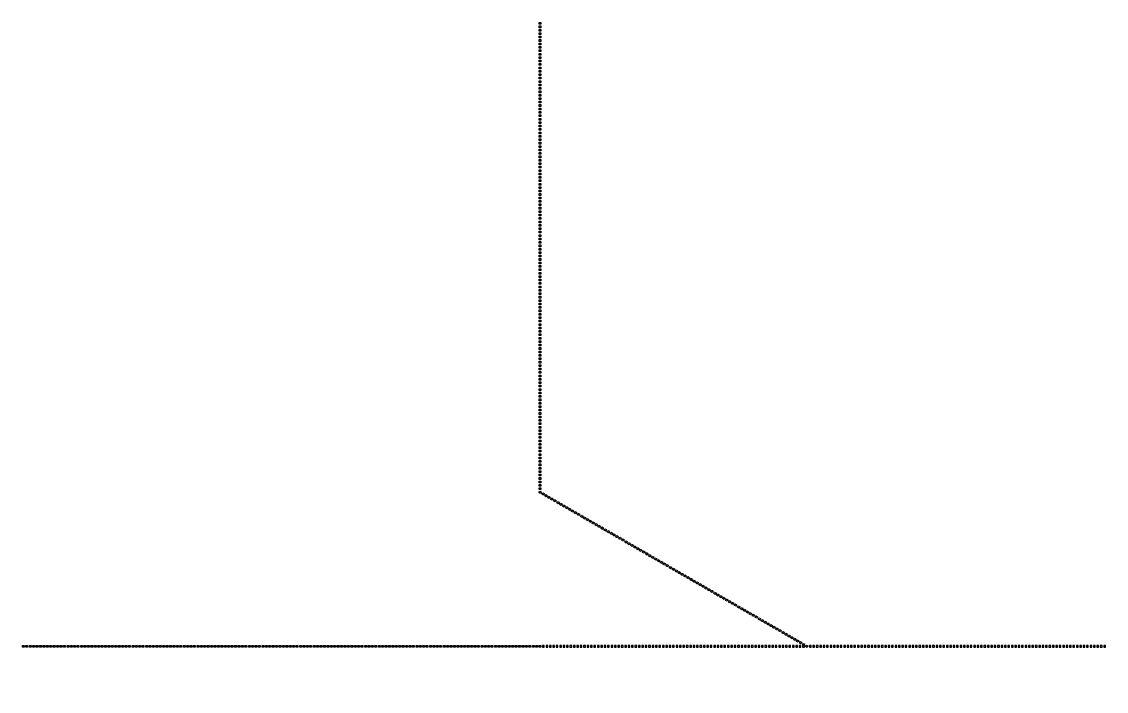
# Model space of a CAD drawing. Header units: inches. Extents: x 0 to 114300, y 0 to 114300.
# Drawn here: x 31681 to 33583, y 57452 to 58626 of the extents above; entities that cross this region are included whole.
import ezdxf

# ---------------------------------------------------------------- set-up
doc = ezdxf.new("R2010")
doc.units = ezdxf.units.IN
doc.header["$MEASUREMENT"] = 0

msp = doc.modelspace()

# ---------------------------------------------------------------- hatches: boundary and pattern name
h = msp.add_hatch()
h.set_pattern_fill('ANSI31', color=256, scale=100)
h.set_pattern_definition([(45, (-3636.992, -6350), (-8.8388348, 8.8388348), [])])
h.paths.add_polyline_path([(114300, 0), (0, 0), (0, 114300), (114300, 114300)])
edge = h.paths.add_edge_path(flags=16)
edge.add_arc((57150, 57150), 50800, 288.35844, 529.79531, ccw=False)
edge.add_line((73150, 8935.5), (41150, 8935.5))
edge.add_arc((57150, 57150), 50800, 190.20469, 251.64156, ccw=False)
edge.add_arc((57150, 57150), 50800, 169.79531, 190.20469, ccw=False)

# ---------------------------------------------------------------- linework, layer by layer
for p, q in [((33050.8, 57533.8), (33052.3, 57536.4)), ((33052.3, 57536.4), (33054.9, 57534.9)), ((33050.8, 57533.8), (33054.9, 57534.9))]:
    msp.add_line(p, q)
for points in [[(32591.9, 58621.9), (32588.9, 58621.9), (32588.9, 58624.9), (32591.9, 58624.9)], [(32591.9, 58615.9), (32588.9, 58615.9), (32588.9, 58618.9), (32591.9, 58618.9)], [(32591.9, 58609.9), (32588.9, 58609.9), (32588.9, 58612.9), (32591.9, 58612.9)], [(32591.9, 58603.9), (32588.9, 58603.9), (32588.9, 58606.9), (32591.9, 58606.9)], [(32591.9, 58597.9), (32588.9, 58597.9), (32588.9, 58600.9), (32591.9, 58600.9)], [(32591.9, 58591.9), (32588.9, 58591.9), (32588.9, 58594.9), (32591.9, 58594.9)], [(32591.9, 58585.9), (32588.9, 58585.9), (32588.9, 58588.9), (32591.9, 58588.9)], [(32591.9, 58579.9), (32588.9, 58579.9), (32588.9, 58582.9), (32591.9, 58582.9)], [(32591.9, 58573.9), (32588.9, 58573.9), (32588.9, 58576.9), (32591.9, 58576.9)], [(32591.9, 58567.9), (32588.9, 58567.9), (32588.9, 58570.9), (32591.9, 58570.9)], [(32591.9, 58561.9), (32588.9, 58561.9), (32588.9, 58564.9), (32591.9, 58564.9)], [(32591.9, 58555.9), (32588.9, 58555.9), (32588.9, 58558.9), (32591.9, 58558.9)], [(32591.9, 58549.9), (32588.9, 58549.9), (32588.9, 58552.9), (32591.9, 58552.9)], [(32591.9, 58543.9), (32588.9, 58543.9), (32588.9, 58546.9), (32591.9, 58546.9)], [(32591.9, 58537.9), (32588.9, 58537.9), (32588.9, 58540.9), (32591.9, 58540.9)], [(32591.9, 58531.9), (32588.9, 58531.9), (32588.9, 58534.9), (32591.9, 58534.9)], [(32591.9, 58525.9), (32588.9, 58525.9), (32588.9, 58528.9), (32591.9, 58528.9)], [(32591.9, 58519.9), (32588.9, 58519.9), (32588.9, 58522.9), (32591.9, 58522.9)], [(32591.9, 58513.9), (32588.9, 58513.9), (32588.9, 58516.9), (32591.9, 58516.9)], [(32591.9, 58507.9), (32588.9, 58507.9), (32588.9, 58510.9), (32591.9, 58510.9)], [(32591.9, 58501.9), (32588.9, 58501.9), (32588.9, 58504.9), (32591.9, 58504.9)], [(32591.9, 58495.9), (32588.9, 58495.9), (32588.9, 58498.9), (32591.9, 58498.9)], [(32591.9, 58489.9), (32588.9, 58489.9), (32588.9, 58492.9), (32591.9, 58492.9)], [(32591.9, 58483.9), (32588.9, 58483.9), (32588.9, 58486.9), (32591.9, 58486.9)], [(32591.9, 58477.9), (32588.9, 58477.9), (32588.9, 58480.9), (32591.9, 58480.9)], [(32591.9, 58471.9), (32588.9, 58471.9), (32588.9, 58474.9), (32591.9, 58474.9)], [(32591.9, 58465.9), (32588.9, 58465.9), (32588.9, 58468.9), (32591.9, 58468.9)], [(32591.9, 58459.9), (32588.9, 58459.9), (32588.9, 58462.9), (32591.9, 58462.9)], [(32591.9, 58453.9), (32588.9, 58453.9), (32588.9, 58456.9), (32591.9, 58456.9)], [(32591.9, 58447.9), (32588.9, 58447.9), (32588.9, 58450.9), (32591.9, 58450.9)], [(32591.9, 58441.9), (32588.9, 58441.9), (32588.9, 58444.9), (32591.9, 58444.9)], [(32591.9, 58435.9), (32588.9, 58435.9), (32588.9, 58438.9), (32591.9, 58438.9)], [(32591.9, 58429.9), (32588.9, 58429.9), (32588.9, 58432.9), (32591.9, 58432.9)], [(32591.9, 58423.9), (32588.9, 58423.9), (32588.9, 58426.9), (32591.9, 58426.9)], [(32591.9, 58417.9), (32588.9, 58417.9), (32588.9, 58420.9), (32591.9, 58420.9)], [(32591.9, 58411.9), (32588.9, 58411.9), (32588.9, 58414.9), (32591.9, 58414.9)], [(32591.9, 58405.9), (32588.9, 58405.9), (32588.9, 58408.9), (32591.9, 58408.9)], [(32591.9, 58399.9), (32588.9, 58399.9), (32588.9, 58402.9), (32591.9, 58402.9)], [(32591.9, 58393.9), (32588.9, 58393.9), (32588.9, 58396.9), (32591.9, 58396.9)], [(32591.9, 58387.9), (32588.9, 58387.9), (32588.9, 58390.9), (32591.9, 58390.9)], [(32591.9, 58381.9), (32588.9, 58381.9), (32588.9, 58384.9), (32591.9, 58384.9)], [(32591.9, 58375.9), (32588.9, 58375.9), (32588.9, 58378.9), (32591.9, 58378.9)], [(32591.9, 58369.9), (32588.9, 58369.9), (32588.9, 58372.9), (32591.9, 58372.9)], [(32591.9, 58363.9), (32588.9, 58363.9), (32588.9, 58366.9), (32591.9, 58366.9)], [(32591.9, 58357.9), (32588.9, 58357.9), (32588.9, 58360.9), (32591.9, 58360.9)], [(32591.9, 58351.9), (32588.9, 58351.9), (32588.9, 58354.9), (32591.9, 58354.9)], [(32591.9, 58345.9), (32588.9, 58345.9), (32588.9, 58348.9), (32591.9, 58348.9)], [(32591.9, 58339.9), (32588.9, 58339.9), (32588.9, 58342.9), (32591.9, 58342.9)], [(32591.9, 58333.9), (32588.9, 58333.9), (32588.9, 58336.9), (32591.9, 58336.9)], [(32591.9, 58327.9), (32588.9, 58327.9), (32588.9, 58330.9), (32591.9, 58330.9)], [(32591.9, 58321.9), (32588.9, 58321.9), (32588.9, 58324.9), (32591.9, 58324.9)], [(32591.9, 58315.9), (32588.9, 58315.9), (32588.9, 58318.9), (32591.9, 58318.9)], [(32591.9, 58309.9), (32588.9, 58309.9), (32588.9, 58312.9), (32591.9, 58312.9)], [(32591.9, 58303.9), (32588.9, 58303.9), (32588.9, 58306.9), (32591.9, 58306.9)], [(32591.9, 58297.9), (32588.9, 58297.9), (32588.9, 58300.9), (32591.9, 58300.9)], [(32591.9, 58291.9), (32588.9, 58291.9), (32588.9, 58294.9), (32591.9, 58294.9)], [(32591.9, 58285.9), (32588.9, 58285.9), (32588.9, 58288.9), (32591.9, 58288.9)], [(32591.9, 58279.9), (32588.9, 58279.9), (32588.9, 58282.9), (32591.9, 58282.9)], [(32591.9, 58273.9), (32588.9, 58273.9), (32588.9, 58276.9), (32591.9, 58276.9)], [(32591.9, 58267.9), (32588.9, 58267.9), (32588.9, 58270.9), (32591.9, 58270.9)], [(32591.9, 58261.9), (32588.9, 58261.9), (32588.9, 58264.9), (32591.9, 58264.9)], [(32591.9, 58255.9), (32588.9, 58255.9), (32588.9, 58258.9), (32591.9, 58258.9)], [(32591.9, 58249.9), (32588.9, 58249.9), (32588.9, 58252.9), (32591.9, 58252.9)], [(32591.9, 58243.9), (32588.9, 58243.9), (32588.9, 58246.9), (32591.9, 58246.9)], [(32591.9, 58237.9), (32588.9, 58237.9), (32588.9, 58240.9), (32591.9, 58240.9)], [(32591.9, 58231.9), (32588.9, 58231.9), (32588.9, 58234.9), (32591.9, 58234.9)], [(32591.9, 58225.9), (32588.9, 58225.9), (32588.9, 58228.9), (32591.9, 58228.9)], [(32591.9, 58219.9), (32588.9, 58219.9), (32588.9, 58222.9), (32591.9, 58222.9)], [(32591.9, 58213.9), (32588.9, 58213.9), (32588.9, 58216.9), (32591.9, 58216.9)], [(32591.9, 58207.9), (32588.9, 58207.9), (32588.9, 58210.9), (32591.9, 58210.9)], [(32591.9, 58201.9), (32588.9, 58201.9), (32588.9, 58204.9), (32591.9, 58204.9)], [(32591.9, 58195.9), (32588.9, 58195.9), (32588.9, 58198.9), (32591.9, 58198.9)], [(32591.9, 58189.9), (32588.9, 58189.9), (32588.9, 58192.9), (32591.9, 58192.9)], [(32591.9, 58183.9), (32588.9, 58183.9), (32588.9, 58186.9), (32591.9, 58186.9)], [(32591.9, 58177.9), (32588.9, 58177.9), (32588.9, 58180.9), (32591.9, 58180.9)], [(32591.9, 58171.9), (32588.9, 58171.9), (32588.9, 58174.9), (32591.9, 58174.9)], [(32591.9, 58165.9), (32588.9, 58165.9), (32588.9, 58168.9), (32591.9, 58168.9)], [(32591.9, 58159.9), (32588.9, 58159.9), (32588.9, 58162.9), (32591.9, 58162.9)], [(32591.9, 58153.9), (32588.9, 58153.9), (32588.9, 58156.9), (32591.9, 58156.9)], [(32591.9, 58147.9), (32588.9, 58147.9), (32588.9, 58150.9), (32591.9, 58150.9)], [(32591.9, 58141.9), (32588.9, 58141.9), (32588.9, 58144.9), (32591.9, 58144.9)], [(32591.9, 58135.9), (32588.9, 58135.9), (32588.9, 58138.9), (32591.9, 58138.9)], [(32591.9, 58129.9), (32588.9, 58129.9), (32588.9, 58132.9), (32591.9, 58132.9)], [(32591.9, 58123.9), (32588.9, 58123.9), (32588.9, 58126.9), (32591.9, 58126.9)], [(32591.9, 58117.9), (32588.9, 58117.9), (32588.9, 58120.9), (32591.9, 58120.9)], [(32591.9, 58111.9), (32588.9, 58111.9), (32588.9, 58114.9), (32591.9, 58114.9)], [(32591.9, 58105.9), (32588.9, 58105.9), (32588.9, 58108.9), (32591.9, 58108.9)], [(32591.9, 58099.9), (32588.9, 58099.9), (32588.9, 58102.9), (32591.9, 58102.9)], [(32591.9, 58093.9), (32588.9, 58093.9), (32588.9, 58096.9), (32591.9, 58096.9)], [(32591.9, 58087.9), (32588.9, 58087.9), (32588.9, 58090.9), (32591.9, 58090.9)], [(32591.9, 58081.9), (32588.9, 58081.9), (32588.9, 58084.9), (32591.9, 58084.9)], [(32591.9, 58075.9), (32588.9, 58075.9), (32588.9, 58078.9), (32591.9, 58078.9)], [(32591.9, 58069.9), (32588.9, 58069.9), (32588.9, 58072.9), (32591.9, 58072.9)], [(32591.9, 58063.9), (32588.9, 58063.9), (32588.9, 58066.9), (32591.9, 58066.9)], [(32591.9, 58057.9), (32588.9, 58057.9), (32588.9, 58060.9), (32591.9, 58060.9)], [(32591.9, 58051.9), (32588.9, 58051.9), (32588.9, 58054.9), (32591.9, 58054.9)], [(32591.9, 58045.9), (32588.9, 58045.9), (32588.9, 58048.9), (32591.9, 58048.9)], [(32591.9, 58039.9), (32588.9, 58039.9), (32588.9, 58042.9), (32591.9, 58042.9)], [(32591.9, 58033.9), (32588.9, 58033.9), (32588.9, 58036.9), (32591.9, 58036.9)], [(32591.9, 58027.9), (32588.9, 58027.9), (32588.9, 58030.9), (32591.9, 58030.9)], [(32591.9, 58021.9), (32588.9, 58021.9), (32588.9, 58024.9), (32591.9, 58024.9)], [(32591.9, 58015.9), (32588.9, 58015.9), (32588.9, 58018.9), (32591.9, 58018.9)], [(32591.9, 58009.9), (32588.9, 58009.9), (32588.9, 58012.9), (32591.9, 58012.9)], [(32591.9, 58003.9), (32588.9, 58003.9), (32588.9, 58006.9), (32591.9, 58006.9)], [(32591.9, 57997.9), (32588.9, 57997.9), (32588.9, 58000.9), (32591.9, 58000.9)], [(32591.9, 57991.9), (32588.9, 57991.9), (32588.9, 57994.9), (32591.9, 57994.9)], [(32591.9, 57985.9), (32588.9, 57985.9), (32588.9, 57988.9), (32591.9, 57988.9)], [(32591.9, 57979.9), (32588.9, 57979.9), (32588.9, 57982.9), (32591.9, 57982.9)], [(32591.9, 57973.9), (32588.9, 57973.9), (32588.9, 57976.9), (32591.9, 57976.9)], [(32591.9, 57967.9), (32588.9, 57967.9), (32588.9, 57970.9), (32591.9, 57970.9)], [(32591.9, 57961.9), (32588.9, 57961.9), (32588.9, 57964.9), (32591.9, 57964.9)], [(32591.9, 57955.9), (32588.9, 57955.9), (32588.9, 57958.9), (32591.9, 57958.9)], [(32591.9, 57949.9), (32588.9, 57949.9), (32588.9, 57952.9), (32591.9, 57952.9)], [(32591.9, 57943.9), (32588.9, 57943.9), (32588.9, 57946.9), (32591.9, 57946.9)], [(32591.9, 57937.9), (32588.9, 57937.9), (32588.9, 57940.9), (32591.9, 57940.9)], [(32591.9, 57931.9), (32588.9, 57931.9), (32588.9, 57934.9), (32591.9, 57934.9)], [(32591.9, 57925.9), (32588.9, 57925.9), (32588.9, 57928.9), (32591.9, 57928.9)], [(32591.9, 57919.9), (32588.9, 57919.9), (32588.9, 57922.9), (32591.9, 57922.9)], [(32591.9, 57913.9), (32588.9, 57913.9), (32588.9, 57916.9), (32591.9, 57916.9)], [(32591.9, 57907.9), (32588.9, 57907.9), (32588.9, 57910.9), (32591.9, 57910.9)], [(32591.9, 57901.9), (32588.9, 57901.9), (32588.9, 57904.9), (32591.9, 57904.9)], [(32591.9, 57895.9), (32588.9, 57895.9), (32588.9, 57898.9), (32591.9, 57898.9)], [(32591.9, 57889.9), (32588.9, 57889.9), (32588.9, 57892.9), (32591.9, 57892.9)], [(32591.9, 57883.9), (32588.9, 57883.9), (32588.9, 57886.9), (32591.9, 57886.9)], [(32591.9, 57877.9), (32588.9, 57877.9), (32588.9, 57880.9), (32591.9, 57880.9)], [(32591.9, 57871.9), (32588.9, 57871.9), (32588.9, 57874.9), (32591.9, 57874.9)], [(32591.9, 57865.9), (32588.9, 57865.9), (32588.9, 57868.9), (32591.9, 57868.9)], [(32591.9, 57859.9), (32588.9, 57859.9), (32588.9, 57862.9), (32591.9, 57862.9)], [(32591.9, 57853.9), (32588.9, 57853.9), (32588.9, 57856.9), (32591.9, 57856.9)], [(32591.9, 57847.9), (32588.9, 57847.9), (32588.9, 57850.9), (32591.9, 57850.9)], [(32591.9, 57841.9), (32588.9, 57841.9), (32588.9, 57844.9), (32591.9, 57844.9)], [(32591.9, 57835.9), (32588.9, 57835.9), (32588.9, 57838.9), (32591.9, 57838.9)], [(32591.9, 57829.9), (32588.9, 57829.9), (32588.9, 57832.9), (32591.9, 57832.9)], [(32591.9, 57823.9), (32588.9, 57823.9), (32588.9, 57826.9), (32591.9, 57826.9)], [(32591.9, 57817.9), (32588.9, 57817.9), (32588.9, 57820.9), (32591.9, 57820.9)], [(32588.4, 57800.8), (32589.9, 57803.4), (32592.5, 57801.9), (32591, 57799.3)], [(32591.9, 57811.9), (32588.9, 57811.9), (32588.9, 57814.9), (32591.9, 57814.9)], [(32591.9, 57805.9), (32588.9, 57805.9), (32588.9, 57808.9), (32591.9, 57808.9)], [(32593.6, 57797.8), (32595.1, 57800.4), (32597.7, 57798.9), (32596.2, 57796.3)], [(32598.8, 57794.8), (32600.3, 57797.4), (32602.9, 57795.9), (32601.4, 57793.3)], [(32604, 57791.8), (32605.5, 57794.4), (32608.1, 57792.9), (32606.6, 57790.3)], [(32609.2, 57788.8), (32610.7, 57791.4), (32613.3, 57789.9), (32611.8, 57787.3)], [(32614.4, 57785.8), (32615.9, 57788.4), (32618.5, 57786.9), (32617, 57784.3)], [(32619.6, 57782.8), (32621.1, 57785.4), (32623.7, 57783.9), (32622.2, 57781.3)], [(32624.8, 57779.8), (32626.3, 57782.4), (32628.9, 57780.9), (32627.4, 57778.3)], [(32629.9, 57776.8), (32631.4, 57779.4), (32634, 57777.9), (32632.5, 57775.3)], [(32635.1, 57773.8), (32636.6, 57776.4), (32639.2, 57774.9), (32637.7, 57772.3)], [(32640.3, 57770.8), (32641.8, 57773.4), (32644.4, 57771.9), (32642.9, 57769.3)], [(32645.5, 57767.8), (32647, 57770.4), (32649.6, 57768.9), (32648.1, 57766.3)], [(32650.7, 57764.8), (32652.2, 57767.4), (32654.8, 57765.9), (32653.3, 57763.3)], [(32655.9, 57761.8), (32657.4, 57764.4), (32660, 57762.9), (32658.5, 57760.3)], [(32661.1, 57758.8), (32662.6, 57761.4), (32665.2, 57759.9), (32663.7, 57757.3)], [(32666.3, 57755.8), (32667.8, 57758.4), (32670.4, 57756.9), (32668.9, 57754.3)], [(32671.5, 57752.8), (32673, 57755.4), (32675.6, 57753.9), (32674.1, 57751.3)], [(32676.7, 57749.8), (32678.2, 57752.4), (32680.8, 57750.9), (32679.3, 57748.3)], [(32681.9, 57746.8), (32683.4, 57749.4), (32686, 57747.9), (32684.5, 57745.3)], [(32687.1, 57743.8), (32688.6, 57746.4), (32691.2, 57744.9), (32689.7, 57742.3)], [(32692.3, 57740.8), (32693.8, 57743.4), (32696.4, 57741.9), (32694.9, 57739.3)], [(32697.5, 57737.8), (32699, 57740.4), (32701.6, 57738.9), (32700.1, 57736.3)], [(32702.7, 57734.8), (32704.2, 57737.4), (32706.8, 57735.9), (32705.3, 57733.3)], [(32707.9, 57731.8), (32709.4, 57734.4), (32712, 57732.9), (32710.5, 57730.3)], [(32713.1, 57728.8), (32714.6, 57731.4), (32717.2, 57729.9), (32715.7, 57727.3)], [(32718.3, 57725.8), (32719.8, 57728.4), (32722.4, 57726.9), (32720.9, 57724.3)], [(32723.5, 57722.8), (32725, 57725.4), (32727.6, 57723.9), (32726.1, 57721.3)], [(32728.7, 57719.8), (32730.2, 57722.4), (32732.8, 57720.9), (32731.3, 57718.3)], [(32733.9, 57716.8), (32735.4, 57719.4), (32738, 57717.9), (32736.5, 57715.3)], [(32739.1, 57713.8), (32740.6, 57716.4), (32743.2, 57714.9), (32741.7, 57712.3)], [(32744.3, 57710.8), (32745.8, 57713.4), (32748.4, 57711.9), (32746.9, 57709.3)], [(32749.5, 57707.8), (32751, 57710.4), (32753.6, 57708.9), (32752.1, 57706.3)], [(32754.7, 57704.8), (32756.2, 57707.4), (32758.8, 57705.9), (32757.3, 57703.3)], [(32759.9, 57701.8), (32761.4, 57704.4), (32764, 57702.9), (32762.5, 57700.3)], [(32765, 57698.8), (32766.5, 57701.4), (32769.1, 57699.9), (32767.6, 57697.3)], [(32770.2, 57695.8), (32771.7, 57698.4), (32774.3, 57696.9), (32772.8, 57694.3)], [(32775.4, 57692.8), (32776.9, 57695.4), (32779.5, 57693.9), (32778, 57691.3)], [(32780.6, 57689.8), (32782.1, 57692.4), (32784.7, 57690.9), (32783.2, 57688.3)], [(32785.8, 57686.8), (32787.3, 57689.4), (32789.9, 57687.9), (32788.4, 57685.3)], [(32791, 57683.8), (32792.5, 57686.4), (32795.1, 57684.9), (32793.6, 57682.3)], [(32796.2, 57680.8), (32797.7, 57683.4), (32800.3, 57681.9), (32798.8, 57679.3)], [(32801.4, 57677.8), (32802.9, 57680.4), (32805.5, 57678.9), (32804, 57676.3)], [(32806.6, 57674.8), (32808.1, 57677.4), (32810.7, 57675.9), (32809.2, 57673.3)], [(32811.8, 57671.8), (32813.3, 57674.4), (32815.9, 57672.9), (32814.4, 57670.3)], [(32817, 57668.8), (32818.5, 57671.4), (32821.1, 57669.9), (32819.6, 57667.3)], [(32822.2, 57665.8), (32823.7, 57668.4), (32826.3, 57666.9), (32824.8, 57664.3)], [(32827.4, 57662.8), (32828.9, 57665.4), (32831.5, 57663.9), (32830, 57661.3)], [(32832.6, 57659.8), (32834.1, 57662.4), (32836.7, 57660.9), (32835.2, 57658.3)], [(32837.8, 57656.8), (32839.3, 57659.4), (32841.9, 57657.9), (32840.4, 57655.3)], [(32843, 57653.8), (32844.5, 57656.4), (32847.1, 57654.9), (32845.6, 57652.3)], [(32848.2, 57650.8), (32849.7, 57653.4), (32852.3, 57651.9), (32850.8, 57649.3)], [(32853.4, 57647.8), (32854.9, 57650.4), (32857.5, 57648.9), (32856, 57646.3)], [(32858.6, 57644.8), (32860.1, 57647.4), (32862.7, 57645.9), (32861.2, 57643.3)], [(32863.8, 57641.8), (32865.3, 57644.4), (32867.9, 57642.9), (32866.4, 57640.3)], [(32869, 57638.8), (32870.5, 57641.4), (32873.1, 57639.9), (32871.6, 57637.3)], [(32874.2, 57635.8), (32875.7, 57638.4), (32878.3, 57636.9), (32876.8, 57634.3)], [(32879.4, 57632.8), (32880.9, 57635.4), (32883.5, 57633.9), (32882, 57631.3)], [(32884.6, 57629.8), (32886.1, 57632.4), (32888.7, 57630.9), (32887.2, 57628.3)], [(32889.8, 57626.8), (32891.3, 57629.4), (32893.9, 57627.9), (32892.4, 57625.3)], [(32895, 57623.8), (32896.5, 57626.4), (32899.1, 57624.9), (32897.6, 57622.3)], [(32900.1, 57620.8), (32901.6, 57623.4), (32904.2, 57621.9), (32902.7, 57619.3)], [(32905.3, 57617.8), (32906.8, 57620.4), (32909.4, 57618.9), (32907.9, 57616.3)], [(32910.5, 57614.8), (32912, 57617.4), (32914.6, 57615.9), (32913.1, 57613.3)], [(32915.7, 57611.8), (32917.2, 57614.4), (32919.8, 57612.9), (32918.3, 57610.3)], [(32920.9, 57608.8), (32922.4, 57611.4), (32925, 57609.9), (32923.5, 57607.3)], [(32926.1, 57605.8), (32927.6, 57608.4), (32930.2, 57606.9), (32928.7, 57604.3)], [(32931.3, 57602.8), (32932.8, 57605.4), (32935.4, 57603.9), (32933.9, 57601.3)], [(32936.5, 57599.8), (32938, 57602.4), (32940.6, 57600.9), (32939.1, 57598.3)], [(32941.7, 57596.8), (32943.2, 57599.4), (32945.8, 57597.9), (32944.3, 57595.3)], [(32946.9, 57593.8), (32948.4, 57596.4), (32951, 57594.9), (32949.5, 57592.3)], [(32952.1, 57590.8), (32953.6, 57593.4), (32956.2, 57591.9), (32954.7, 57589.3)], [(32957.3, 57587.8), (32958.8, 57590.4), (32961.4, 57588.9), (32959.9, 57586.3)], [(32962.5, 57584.8), (32964, 57587.4), (32966.6, 57585.9), (32965.1, 57583.3)], [(32967.7, 57581.8), (32969.2, 57584.4), (32971.8, 57582.9), (32970.3, 57580.3)], [(32972.9, 57578.8), (32974.4, 57581.4), (32977, 57579.9), (32975.5, 57577.3)], [(32978.1, 57575.8), (32979.6, 57578.4), (32982.2, 57576.9), (32980.7, 57574.3)], [(32983.3, 57572.8), (32984.8, 57575.4), (32987.4, 57573.9), (32985.9, 57571.3)], [(32988.5, 57569.8), (32990, 57572.4), (32992.6, 57570.9), (32991.1, 57568.3)], [(32993.7, 57566.8), (32995.2, 57569.4), (32997.8, 57567.9), (32996.3, 57565.3)], [(32998.9, 57563.8), (33000.4, 57566.4), (33003, 57564.9), (33001.5, 57562.3)], [(33004.1, 57560.8), (33005.6, 57563.4), (33008.2, 57561.9), (33006.7, 57559.3)], [(33009.3, 57557.8), (33010.8, 57560.4), (33013.4, 57558.9), (33011.9, 57556.3)], [(33014.5, 57554.8), (33016, 57557.4), (33018.6, 57555.9), (33017.1, 57553.3)], [(33019.7, 57551.8), (33021.2, 57554.4), (33023.8, 57552.9), (33022.3, 57550.3)], [(33024.9, 57548.8), (33026.4, 57551.4), (33029, 57549.9), (33027.5, 57547.3)], [(33030.1, 57545.8), (33031.6, 57548.4), (33034.2, 57546.9), (33032.7, 57544.3)], [(33035.2, 57542.8), (33036.7, 57545.4), (33039.3, 57543.9), (33037.8, 57541.3)], [(33040.4, 57539.8), (33041.9, 57542.4), (33044.5, 57540.9), (33043, 57538.3)], [(33045.6, 57536.8), (33047.1, 57539.4), (33049.7, 57537.9), (33048.2, 57535.3)], [(31685.9, 57532.9), (31685.9, 57529.9), (31682.9, 57529.9), (31682.9, 57532.9)], [(31691.9, 57532.9), (31691.9, 57529.9), (31688.9, 57529.9), (31688.9, 57532.9)], [(31697.9, 57532.9), (31697.9, 57529.9), (31694.9, 57529.9), (31694.9, 57532.9)], [(31703.9, 57532.9), (31703.9, 57529.9), (31700.9, 57529.9), (31700.9, 57532.9)], [(31709.9, 57532.9), (31709.9, 57529.9), (31706.9, 57529.9), (31706.9, 57532.9)], [(31715.9, 57532.9), (31715.9, 57529.9), (31712.9, 57529.9), (31712.9, 57532.9)], [(31721.9, 57532.9), (31721.9, 57529.9), (31718.9, 57529.9), (31718.9, 57532.9)], [(31727.9, 57532.9), (31727.9, 57529.9), (31724.9, 57529.9), (31724.9, 57532.9)], [(31733.9, 57532.9), (31733.9, 57529.9), (31730.9, 57529.9), (31730.9, 57532.9)], [(31739.9, 57532.9), (31739.9, 57529.9), (31736.9, 57529.9), (31736.9, 57532.9)], [(31745.9, 57532.9), (31745.9, 57529.9), (31742.9, 57529.9), (31742.9, 57532.9)], [(31751.9, 57532.9), (31751.9, 57529.9), (31748.9, 57529.9), (31748.9, 57532.9)], [(31757.9, 57532.9), (31757.9, 57529.9), (31754.9, 57529.9), (31754.9, 57532.9)], [(31763.9, 57532.9), (31763.9, 57529.9), (31760.9, 57529.9), (31760.9, 57532.9)], [(31769.9, 57532.9), (31769.9, 57529.9), (31766.9, 57529.9), (31766.9, 57532.9)], [(31775.9, 57532.9), (31775.9, 57529.9), (31772.9, 57529.9), (31772.9, 57532.9)], [(31781.9, 57532.9), (31781.9, 57529.9), (31778.9, 57529.9), (31778.9, 57532.9)], [(31787.9, 57532.9), (31787.9, 57529.9), (31784.9, 57529.9), (31784.9, 57532.9)], [(31793.9, 57532.9), (31793.9, 57529.9), (31790.9, 57529.9), (31790.9, 57532.9)], [(31799.9, 57532.9), (31799.9, 57529.9), (31796.9, 57529.9), (31796.9, 57532.9)], [(31805.9, 57532.9), (31805.9, 57529.9), (31802.9, 57529.9), (31802.9, 57532.9)], [(31811.9, 57532.9), (31811.9, 57529.9), (31808.9, 57529.9), (31808.9, 57532.9)], [(31817.9, 57532.9), (31817.9, 57529.9), (31814.9, 57529.9), (31814.9, 57532.9)], [(31823.9, 57532.9), (31823.9, 57529.9), (31820.9, 57529.9), (31820.9, 57532.9)], [(31829.9, 57532.9), (31829.9, 57529.9), (31826.9, 57529.9), (31826.9, 57532.9)], [(31835.9, 57532.9), (31835.9, 57529.9), (31832.9, 57529.9), (31832.9, 57532.9)], [(31841.9, 57532.9), (31841.9, 57529.9), (31838.9, 57529.9), (31838.9, 57532.9)], [(31847.9, 57532.9), (31847.9, 57529.9), (31844.9, 57529.9), (31844.9, 57532.9)], [(31853.9, 57532.9), (31853.9, 57529.9), (31850.9, 57529.9), (31850.9, 57532.9)], [(31859.9, 57532.9), (31859.9, 57529.9), (31856.9, 57529.9), (31856.9, 57532.9)], [(31865.9, 57532.9), (31865.9, 57529.9), (31862.9, 57529.9), (31862.9, 57532.9)], [(31871.9, 57532.9), (31871.9, 57529.9), (31868.9, 57529.9), (31868.9, 57532.9)], [(31877.9, 57532.9), (31877.9, 57529.9), (31874.9, 57529.9), (31874.9, 57532.9)], [(31883.9, 57532.9), (31883.9, 57529.9), (31880.9, 57529.9), (31880.9, 57532.9)], [(31889.9, 57532.9), (31889.9, 57529.9), (31886.9, 57529.9), (31886.9, 57532.9)], [(31895.9, 57532.9), (31895.9, 57529.9), (31892.9, 57529.9), (31892.9, 57532.9)], [(31901.9, 57532.9), (31901.9, 57529.9), (31898.9, 57529.9), (31898.9, 57532.9)], [(31907.9, 57532.9), (31907.9, 57529.9), (31904.9, 57529.9), (31904.9, 57532.9)], [(31913.9, 57532.9), (31913.9, 57529.9), (31910.9, 57529.9), (31910.9, 57532.9)], [(31919.9, 57532.9), (31919.9, 57529.9), (31916.9, 57529.9), (31916.9, 57532.9)], [(31925.9, 57532.9), (31925.9, 57529.9), (31922.9, 57529.9), (31922.9, 57532.9)], [(31931.9, 57532.9), (31931.9, 57529.9), (31928.9, 57529.9), (31928.9, 57532.9)], [(31937.9, 57532.9), (31937.9, 57529.9), (31934.9, 57529.9), (31934.9, 57532.9)], [(31943.9, 57532.9), (31943.9, 57529.9), (31940.9, 57529.9), (31940.9, 57532.9)], [(31949.9, 57532.9), (31949.9, 57529.9), (31946.9, 57529.9), (31946.9, 57532.9)], [(31955.9, 57532.9), (31955.9, 57529.9), (31952.9, 57529.9), (31952.9, 57532.9)], [(31961.9, 57532.9), (31961.9, 57529.9), (31958.9, 57529.9), (31958.9, 57532.9)], [(31967.9, 57532.9), (31967.9, 57529.9), (31964.9, 57529.9), (31964.9, 57532.9)], [(31973.9, 57532.9), (31973.9, 57529.9), (31970.9, 57529.9), (31970.9, 57532.9)], [(31979.9, 57532.9), (31979.9, 57529.9), (31976.9, 57529.9), (31976.9, 57532.9)], [(31985.9, 57532.9), (31985.9, 57529.9), (31982.9, 57529.9), (31982.9, 57532.9)], [(31991.9, 57532.9), (31991.9, 57529.9), (31988.9, 57529.9), (31988.9, 57532.9)], [(31997.9, 57532.9), (31997.9, 57529.9), (31994.9, 57529.9), (31994.9, 57532.9)], [(32003.9, 57532.9), (32003.9, 57529.9), (32000.9, 57529.9), (32000.9, 57532.9)], [(32009.9, 57532.9), (32009.9, 57529.9), (32006.9, 57529.9), (32006.9, 57532.9)], [(32015.9, 57532.9), (32015.9, 57529.9), (32012.9, 57529.9), (32012.9, 57532.9)], [(32021.9, 57532.9), (32021.9, 57529.9), (32018.9, 57529.9), (32018.9, 57532.9)], [(32027.9, 57532.9), (32027.9, 57529.9), (32024.9, 57529.9), (32024.9, 57532.9)], [(32033.9, 57532.9), (32033.9, 57529.9), (32030.9, 57529.9), (32030.9, 57532.9)], [(32039.9, 57532.9), (32039.9, 57529.9), (32036.9, 57529.9), (32036.9, 57532.9)], [(32045.9, 57532.9), (32045.9, 57529.9), (32042.9, 57529.9), (32042.9, 57532.9)], [(32051.9, 57532.9), (32051.9, 57529.9), (32048.9, 57529.9), (32048.9, 57532.9)], [(32057.9, 57532.9), (32057.9, 57529.9), (32054.9, 57529.9), (32054.9, 57532.9)], [(32063.9, 57532.9), (32063.9, 57529.9), (32060.9, 57529.9), (32060.9, 57532.9)], [(32069.9, 57532.9), (32069.9, 57529.9), (32066.9, 57529.9), (32066.9, 57532.9)], [(32075.9, 57532.9), (32075.9, 57529.9), (32072.9, 57529.9), (32072.9, 57532.9)], [(32081.9, 57532.9), (32081.9, 57529.9), (32078.9, 57529.9), (32078.9, 57532.9)], [(32087.9, 57532.9), (32087.9, 57529.9), (32084.9, 57529.9), (32084.9, 57532.9)], [(32093.9, 57532.9), (32093.9, 57529.9), (32090.9, 57529.9), (32090.9, 57532.9)], [(32099.9, 57532.9), (32099.9, 57529.9), (32096.9, 57529.9), (32096.9, 57532.9)], [(32105.9, 57532.9), (32105.9, 57529.9), (32102.9, 57529.9), (32102.9, 57532.9)], [(32111.9, 57532.9), (32111.9, 57529.9), (32108.9, 57529.9), (32108.9, 57532.9)], [(32117.9, 57532.9), (32117.9, 57529.9), (32114.9, 57529.9), (32114.9, 57532.9)], [(32123.9, 57532.9), (32123.9, 57529.9), (32120.9, 57529.9), (32120.9, 57532.9)], [(32129.9, 57532.9), (32129.9, 57529.9), (32126.9, 57529.9), (32126.9, 57532.9)], [(32135.9, 57532.9), (32135.9, 57529.9), (32132.9, 57529.9), (32132.9, 57532.9)], [(32141.9, 57532.9), (32141.9, 57529.9), (32138.9, 57529.9), (32138.9, 57532.9)], [(32147.9, 57532.9), (32147.9, 57529.9), (32144.9, 57529.9), (32144.9, 57532.9)], [(32153.9, 57532.9), (32153.9, 57529.9), (32150.9, 57529.9), (32150.9, 57532.9)], [(32159.9, 57532.9), (32159.9, 57529.9), (32156.9, 57529.9), (32156.9, 57532.9)], [(32165.9, 57532.9), (32165.9, 57529.9), (32162.9, 57529.9), (32162.9, 57532.9)], [(32171.9, 57532.9), (32171.9, 57529.9), (32168.9, 57529.9), (32168.9, 57532.9)], [(32177.9, 57532.9), (32177.9, 57529.9), (32174.9, 57529.9), (32174.9, 57532.9)], [(32183.9, 57532.9), (32183.9, 57529.9), (32180.9, 57529.9), (32180.9, 57532.9)], [(32189.9, 57532.9), (32189.9, 57529.9), (32186.9, 57529.9), (32186.9, 57532.9)], [(32195.9, 57532.9), (32195.9, 57529.9), (32192.9, 57529.9), (32192.9, 57532.9)], [(32201.9, 57532.9), (32201.9, 57529.9), (32198.9, 57529.9), (32198.9, 57532.9)], [(32207.9, 57532.9), (32207.9, 57529.9), (32204.9, 57529.9), (32204.9, 57532.9)], [(32213.9, 57532.9), (32213.9, 57529.9), (32210.9, 57529.9), (32210.9, 57532.9)], [(32219.9, 57532.9), (32219.9, 57529.9), (32216.9, 57529.9), (32216.9, 57532.9)], [(32225.9, 57532.9), (32225.9, 57529.9), (32222.9, 57529.9), (32222.9, 57532.9)], [(32231.9, 57532.9), (32231.9, 57529.9), (32228.9, 57529.9), (32228.9, 57532.9)], [(32237.9, 57532.9), (32237.9, 57529.9), (32234.9, 57529.9), (32234.9, 57532.9)], [(32243.9, 57532.9), (32243.9, 57529.9), (32240.9, 57529.9), (32240.9, 57532.9)], [(32249.9, 57532.9), (32249.9, 57529.9), (32246.9, 57529.9), (32246.9, 57532.9)], [(32255.9, 57532.9), (32255.9, 57529.9), (32252.9, 57529.9), (32252.9, 57532.9)], [(32261.9, 57532.9), (32261.9, 57529.9), (32258.9, 57529.9), (32258.9, 57532.9)], [(32267.9, 57532.9), (32267.9, 57529.9), (32264.9, 57529.9), (32264.9, 57532.9)], [(32273.9, 57532.9), (32273.9, 57529.9), (32270.9, 57529.9), (32270.9, 57532.9)], [(32279.9, 57532.9), (32279.9, 57529.9), (32276.9, 57529.9), (32276.9, 57532.9)], [(32285.9, 57532.9), (32285.9, 57529.9), (32282.9, 57529.9), (32282.9, 57532.9)], [(32291.9, 57532.9), (32291.9, 57529.9), (32288.9, 57529.9), (32288.9, 57532.9)], [(32297.9, 57532.9), (32297.9, 57529.9), (32294.9, 57529.9), (32294.9, 57532.9)], [(32303.9, 57532.9), (32303.9, 57529.9), (32300.9, 57529.9), (32300.9, 57532.9)], [(32309.9, 57532.9), (32309.9, 57529.9), (32306.9, 57529.9), (32306.9, 57532.9)], [(32315.9, 57532.9), (32315.9, 57529.9), (32312.9, 57529.9), (32312.9, 57532.9)], [(32321.9, 57532.9), (32321.9, 57529.9), (32318.9, 57529.9), (32318.9, 57532.9)], [(32327.9, 57532.9), (32327.9, 57529.9), (32324.9, 57529.9), (32324.9, 57532.9)], [(32333.9, 57532.9), (32333.9, 57529.9), (32330.9, 57529.9), (32330.9, 57532.9)], [(32339.9, 57532.9), (32339.9, 57529.9), (32336.9, 57529.9), (32336.9, 57532.9)], [(32345.9, 57532.9), (32345.9, 57529.9), (32342.9, 57529.9), (32342.9, 57532.9)], [(32351.9, 57532.9), (32351.9, 57529.9), (32348.9, 57529.9), (32348.9, 57532.9)], [(32357.9, 57532.9), (32357.9, 57529.9), (32354.9, 57529.9), (32354.9, 57532.9)], [(32363.9, 57532.9), (32363.9, 57529.9), (32360.9, 57529.9), (32360.9, 57532.9)], [(32369.9, 57532.9), (32369.9, 57529.9), (32366.9, 57529.9), (32366.9, 57532.9)], [(32375.9, 57532.9), (32375.9, 57529.9), (32372.9, 57529.9), (32372.9, 57532.9)], [(32381.9, 57532.9), (32381.9, 57529.9), (32378.9, 57529.9), (32378.9, 57532.9)], [(32387.9, 57532.9), (32387.9, 57529.9), (32384.9, 57529.9), (32384.9, 57532.9)], [(32393.9, 57532.9), (32393.9, 57529.9), (32390.9, 57529.9), (32390.9, 57532.9)], [(32399.9, 57532.9), (32399.9, 57529.9), (32396.9, 57529.9), (32396.9, 57532.9)], [(32405.9, 57532.9), (32405.9, 57529.9), (32402.9, 57529.9), (32402.9, 57532.9)], [(32411.9, 57532.9), (32411.9, 57529.9), (32408.9, 57529.9), (32408.9, 57532.9)], [(32417.9, 57532.9), (32417.9, 57529.9), (32414.9, 57529.9), (32414.9, 57532.9)], [(32423.9, 57532.9), (32423.9, 57529.9), (32420.9, 57529.9), (32420.9, 57532.9)], [(32429.9, 57532.9), (32429.9, 57529.9), (32426.9, 57529.9), (32426.9, 57532.9)], [(32435.9, 57532.9), (32435.9, 57529.9), (32432.9, 57529.9), (32432.9, 57532.9)], [(32441.9, 57532.9), (32441.9, 57529.9), (32438.9, 57529.9), (32438.9, 57532.9)], [(32447.9, 57532.9), (32447.9, 57529.9), (32444.9, 57529.9), (32444.9, 57532.9)], [(32453.9, 57532.9), (32453.9, 57529.9), (32450.9, 57529.9), (32450.9, 57532.9)], [(32459.9, 57532.9), (32459.9, 57529.9), (32456.9, 57529.9), (32456.9, 57532.9)], [(32465.9, 57532.9), (32465.9, 57529.9), (32462.9, 57529.9), (32462.9, 57532.9)], [(32471.9, 57532.9), (32471.9, 57529.9), (32468.9, 57529.9), (32468.9, 57532.9)], [(32477.9, 57532.9), (32477.9, 57529.9), (32474.9, 57529.9), (32474.9, 57532.9)], [(32483.9, 57532.9), (32483.9, 57529.9), (32480.9, 57529.9), (32480.9, 57532.9)], [(32489.9, 57532.9), (32489.9, 57529.9), (32486.9, 57529.9), (32486.9, 57532.9)], [(32495.9, 57532.9), (32495.9, 57529.9), (32492.9, 57529.9), (32492.9, 57532.9)], [(32501.9, 57532.9), (32501.9, 57529.9), (32498.9, 57529.9), (32498.9, 57532.9)], [(32507.9, 57532.9), (32507.9, 57529.9), (32504.9, 57529.9), (32504.9, 57532.9)], [(32513.9, 57532.9), (32513.9, 57529.9), (32510.9, 57529.9), (32510.9, 57532.9)], [(32519.9, 57532.9), (32519.9, 57529.9), (32516.9, 57529.9), (32516.9, 57532.9)], [(32525.9, 57532.9), (32525.9, 57529.9), (32522.9, 57529.9), (32522.9, 57532.9)], [(32531.9, 57532.9), (32531.9, 57529.9), (32528.9, 57529.9), (32528.9, 57532.9)], [(32537.9, 57532.9), (32537.9, 57529.9), (32534.9, 57529.9), (32534.9, 57532.9)], [(32543.9, 57532.9), (32543.9, 57529.9), (32540.9, 57529.9), (32540.9, 57532.9)], [(32549.9, 57532.9), (32549.9, 57529.9), (32546.9, 57529.9), (32546.9, 57532.9)], [(32555.9, 57532.9), (32555.9, 57529.9), (32552.9, 57529.9), (32552.9, 57532.9)], [(32561.9, 57532.9), (32561.9, 57529.9), (32558.9, 57529.9), (32558.9, 57532.9)], [(32567.9, 57532.9), (32567.9, 57529.9), (32564.9, 57529.9), (32564.9, 57532.9)], [(32573.9, 57532.9), (32573.9, 57529.9), (32570.9, 57529.9), (32570.9, 57532.9)], [(32579.9, 57532.9), (32579.9, 57529.9), (32576.9, 57529.9), (32576.9, 57532.9)], [(32585.9, 57532.9), (32585.9, 57529.9), (32582.9, 57529.9), (32582.9, 57532.9)], [(32591.9, 57532.9), (32591.9, 57529.9), (32588.9, 57529.9), (32588.9, 57532.9)], [(32594.9, 57532.9), (32594.9, 57529.9), (32597.9, 57529.9), (32597.9, 57532.9)], [(32600.9, 57532.9), (32600.9, 57529.9), (32603.9, 57529.9), (32603.9, 57532.9)], [(32606.9, 57532.9), (32606.9, 57529.9), (32609.9, 57529.9), (32609.9, 57532.9)], [(32612.9, 57532.9), (32612.9, 57529.9), (32615.9, 57529.9), (32615.9, 57532.9)], [(32618.9, 57532.9), (32618.9, 57529.9), (32621.9, 57529.9), (32621.9, 57532.9)], [(32624.9, 57532.9), (32624.9, 57529.9), (32627.9, 57529.9), (32627.9, 57532.9)], [(32630.9, 57532.9), (32630.9, 57529.9), (32633.9, 57529.9), (32633.9, 57532.9)], [(32636.9, 57532.9), (32636.9, 57529.9), (32639.9, 57529.9), (32639.9, 57532.9)], [(32642.9, 57532.9), (32642.9, 57529.9), (32645.9, 57529.9), (32645.9, 57532.9)], [(32648.9, 57532.9), (32648.9, 57529.9), (32651.9, 57529.9), (32651.9, 57532.9)], [(32654.9, 57532.9), (32654.9, 57529.9), (32657.9, 57529.9), (32657.9, 57532.9)], [(32660.9, 57532.9), (32660.9, 57529.9), (32663.9, 57529.9), (32663.9, 57532.9)], [(32666.9, 57532.9), (32666.9, 57529.9), (32669.9, 57529.9), (32669.9, 57532.9)], [(32672.9, 57532.9), (32672.9, 57529.9), (32675.9, 57529.9), (32675.9, 57532.9)], [(32678.9, 57532.9), (32678.9, 57529.9), (32681.9, 57529.9), (32681.9, 57532.9)], [(32684.9, 57532.9), (32684.9, 57529.9), (32687.9, 57529.9), (32687.9, 57532.9)], [(32690.9, 57532.9), (32690.9, 57529.9), (32693.9, 57529.9), (32693.9, 57532.9)], [(32696.9, 57532.9), (32696.9, 57529.9), (32699.9, 57529.9), (32699.9, 57532.9)], [(32702.9, 57532.9), (32702.9, 57529.9), (32705.9, 57529.9), (32705.9, 57532.9)], [(32708.9, 57532.9), (32708.9, 57529.9), (32711.9, 57529.9), (32711.9, 57532.9)], [(32714.9, 57532.9), (32714.9, 57529.9), (32717.9, 57529.9), (32717.9, 57532.9)], [(32720.9, 57532.9), (32720.9, 57529.9), (32723.9, 57529.9), (32723.9, 57532.9)], [(32726.9, 57532.9), (32726.9, 57529.9), (32729.9, 57529.9), (32729.9, 57532.9)], [(32732.9, 57532.9), (32732.9, 57529.9), (32735.9, 57529.9), (32735.9, 57532.9)], [(32738.9, 57532.9), (32738.9, 57529.9), (32741.9, 57529.9), (32741.9, 57532.9)], [(32744.9, 57532.9), (32744.9, 57529.9), (32747.9, 57529.9), (32747.9, 57532.9)], [(32750.9, 57532.9), (32750.9, 57529.9), (32753.9, 57529.9), (32753.9, 57532.9)], [(32756.9, 57532.9), (32756.9, 57529.9), (32759.9, 57529.9), (32759.9, 57532.9)], [(32762.9, 57532.9), (32762.9, 57529.9), (32765.9, 57529.9), (32765.9, 57532.9)], [(32768.9, 57532.9), (32768.9, 57529.9), (32771.9, 57529.9), (32771.9, 57532.9)], [(32774.9, 57532.9), (32774.9, 57529.9), (32777.9, 57529.9), (32777.9, 57532.9)], [(32780.9, 57532.9), (32780.9, 57529.9), (32783.9, 57529.9), (32783.9, 57532.9)], [(32786.9, 57532.9), (32786.9, 57529.9), (32789.9, 57529.9), (32789.9, 57532.9)], [(32792.9, 57532.9), (32792.9, 57529.9), (32795.9, 57529.9), (32795.9, 57532.9)], [(32798.9, 57532.9), (32798.9, 57529.9), (32801.9, 57529.9), (32801.9, 57532.9)], [(32804.9, 57532.9), (32804.9, 57529.9), (32807.9, 57529.9), (32807.9, 57532.9)], [(32810.9, 57532.9), (32810.9, 57529.9), (32813.9, 57529.9), (32813.9, 57532.9)], [(32816.9, 57532.9), (32816.9, 57529.9), (32819.9, 57529.9), (32819.9, 57532.9)], [(32822.9, 57532.9), (32822.9, 57529.9), (32825.9, 57529.9), (32825.9, 57532.9)], [(32828.9, 57532.9), (32828.9, 57529.9), (32831.9, 57529.9), (32831.9, 57532.9)], [(32834.9, 57532.9), (32834.9, 57529.9), (32837.9, 57529.9), (32837.9, 57532.9)], [(32840.9, 57532.9), (32840.9, 57529.9), (32843.9, 57529.9), (32843.9, 57532.9)], [(32846.9, 57532.9), (32846.9, 57529.9), (32849.9, 57529.9), (32849.9, 57532.9)], [(32852.9, 57532.9), (32852.9, 57529.9), (32855.9, 57529.9), (32855.9, 57532.9)], [(32858.9, 57532.9), (32858.9, 57529.9), (32861.9, 57529.9), (32861.9, 57532.9)], [(32864.9, 57532.9), (32864.9, 57529.9), (32867.9, 57529.9), (32867.9, 57532.9)], [(32870.9, 57532.9), (32870.9, 57529.9), (32873.9, 57529.9), (32873.9, 57532.9)], [(32876.9, 57532.9), (32876.9, 57529.9), (32879.9, 57529.9), (32879.9, 57532.9)], [(32882.9, 57532.9), (32882.9, 57529.9), (32885.9, 57529.9), (32885.9, 57532.9)], [(32888.9, 57532.9), (32888.9, 57529.9), (32891.9, 57529.9), (32891.9, 57532.9)], [(32894.9, 57532.9), (32894.9, 57529.9), (32897.9, 57529.9), (32897.9, 57532.9)], [(32900.9, 57532.9), (32900.9, 57529.9), (32903.9, 57529.9), (32903.9, 57532.9)], [(32906.9, 57532.9), (32906.9, 57529.9), (32909.9, 57529.9), (32909.9, 57532.9)], [(32912.9, 57532.9), (32912.9, 57529.9), (32915.9, 57529.9), (32915.9, 57532.9)], [(32918.9, 57532.9), (32918.9, 57529.9), (32921.9, 57529.9), (32921.9, 57532.9)], [(32924.9, 57532.9), (32924.9, 57529.9), (32927.9, 57529.9), (32927.9, 57532.9)], [(32930.9, 57532.9), (32930.9, 57529.9), (32933.9, 57529.9), (32933.9, 57532.9)], [(32936.9, 57532.9), (32936.9, 57529.9), (32939.9, 57529.9), (32939.9, 57532.9)], [(32942.9, 57532.9), (32942.9, 57529.9), (32945.9, 57529.9), (32945.9, 57532.9)], [(32948.9, 57532.9), (32948.9, 57529.9), (32951.9, 57529.9), (32951.9, 57532.9)], [(32954.9, 57532.9), (32954.9, 57529.9), (32957.9, 57529.9), (32957.9, 57532.9)], [(32960.9, 57532.9), (32960.9, 57529.9), (32963.9, 57529.9), (32963.9, 57532.9)], [(32966.9, 57532.9), (32966.9, 57529.9), (32969.9, 57529.9), (32969.9, 57532.9)], [(32972.9, 57532.9), (32972.9, 57529.9), (32975.9, 57529.9), (32975.9, 57532.9)], [(32978.9, 57532.9), (32978.9, 57529.9), (32981.9, 57529.9), (32981.9, 57532.9)], [(32984.9, 57532.9), (32984.9, 57529.9), (32987.9, 57529.9), (32987.9, 57532.9)], [(32990.9, 57532.9), (32990.9, 57529.9), (32993.9, 57529.9), (32993.9, 57532.9)], [(32996.9, 57532.9), (32996.9, 57529.9), (32999.9, 57529.9), (32999.9, 57532.9)], [(33002.9, 57532.9), (33002.9, 57529.9), (33005.9, 57529.9), (33005.9, 57532.9)], [(33008.9, 57532.9), (33008.9, 57529.9), (33011.9, 57529.9), (33011.9, 57532.9)], [(33014.9, 57532.9), (33014.9, 57529.9), (33017.9, 57529.9), (33017.9, 57532.9)], [(33020.9, 57532.9), (33020.9, 57529.9), (33023.9, 57529.9), (33023.9, 57532.9)], [(33026.9, 57532.9), (33026.9, 57529.9), (33029.9, 57529.9), (33029.9, 57532.9)], [(33032.9, 57532.9), (33032.9, 57529.9), (33035.9, 57529.9), (33035.9, 57532.9)], [(33038.9, 57532.9), (33038.9, 57529.9), (33041.9, 57529.9), (33041.9, 57532.9)], [(33044.9, 57532.9), (33044.9, 57529.9), (33047.9, 57529.9), (33047.9, 57532.9)], [(33050.9, 57532.9), (33050.9, 57529.9), (33053.9, 57529.9), (33053.9, 57532.9)], [(33056, 57530.8), (33057.5, 57533.4), (33060.1, 57531.9), (33058.6, 57529.3)], [(33062.9, 57532.9), (33062.9, 57529.9), (33065.9, 57529.9), (33065.9, 57532.9)], [(33068.9, 57532.9), (33068.9, 57529.9), (33071.9, 57529.9), (33071.9, 57532.9)], [(33074.9, 57532.9), (33074.9, 57529.9), (33077.9, 57529.9), (33077.9, 57532.9)], [(33080.9, 57532.9), (33080.9, 57529.9), (33083.9, 57529.9), (33083.9, 57532.9)], [(33086.9, 57532.9), (33086.9, 57529.9), (33089.9, 57529.9), (33089.9, 57532.9)], [(33092.9, 57532.9), (33092.9, 57529.9), (33095.9, 57529.9), (33095.9, 57532.9)], [(33098.9, 57532.9), (33098.9, 57529.9), (33101.9, 57529.9), (33101.9, 57532.9)], [(33104.9, 57532.9), (33104.9, 57529.9), (33107.9, 57529.9), (33107.9, 57532.9)], [(33110.9, 57532.9), (33110.9, 57529.9), (33113.9, 57529.9), (33113.9, 57532.9)], [(33116.9, 57532.9), (33116.9, 57529.9), (33119.9, 57529.9), (33119.9, 57532.9)], [(33122.9, 57532.9), (33122.9, 57529.9), (33125.9, 57529.9), (33125.9, 57532.9)], [(33128.9, 57532.9), (33128.9, 57529.9), (33131.9, 57529.9), (33131.9, 57532.9)], [(33134.9, 57532.9), (33134.9, 57529.9), (33137.9, 57529.9), (33137.9, 57532.9)], [(33140.9, 57532.9), (33140.9, 57529.9), (33143.9, 57529.9), (33143.9, 57532.9)], [(33146.9, 57532.9), (33146.9, 57529.9), (33149.9, 57529.9), (33149.9, 57532.9)], [(33152.9, 57532.9), (33152.9, 57529.9), (33155.9, 57529.9), (33155.9, 57532.9)], [(33158.9, 57532.9), (33158.9, 57529.9), (33161.9, 57529.9), (33161.9, 57532.9)], [(33164.9, 57532.9), (33164.9, 57529.9), (33167.9, 57529.9), (33167.9, 57532.9)], [(33170.9, 57532.9), (33170.9, 57529.9), (33173.9, 57529.9), (33173.9, 57532.9)], [(33176.9, 57532.9), (33176.9, 57529.9), (33179.9, 57529.9), (33179.9, 57532.9)], [(33182.9, 57532.9), (33182.9, 57529.9), (33185.9, 57529.9), (33185.9, 57532.9)], [(33188.9, 57532.9), (33188.9, 57529.9), (33191.9, 57529.9), (33191.9, 57532.9)], [(33194.9, 57532.9), (33194.9, 57529.9), (33197.9, 57529.9), (33197.9, 57532.9)], [(33200.9, 57532.9), (33200.9, 57529.9), (33203.9, 57529.9), (33203.9, 57532.9)], [(33206.9, 57532.9), (33206.9, 57529.9), (33209.9, 57529.9), (33209.9, 57532.9)], [(33212.9, 57532.9), (33212.9, 57529.9), (33215.9, 57529.9), (33215.9, 57532.9)], [(33218.9, 57532.9), (33218.9, 57529.9), (33221.9, 57529.9), (33221.9, 57532.9)], [(33224.9, 57532.9), (33224.9, 57529.9), (33227.9, 57529.9), (33227.9, 57532.9)], [(33230.9, 57532.9), (33230.9, 57529.9), (33233.9, 57529.9), (33233.9, 57532.9)], [(33236.9, 57532.9), (33236.9, 57529.9), (33239.9, 57529.9), (33239.9, 57532.9)], [(33242.9, 57532.9), (33242.9, 57529.9), (33245.9, 57529.9), (33245.9, 57532.9)], [(33248.9, 57532.9), (33248.9, 57529.9), (33251.9, 57529.9), (33251.9, 57532.9)], [(33254.9, 57532.9), (33254.9, 57529.9), (33257.9, 57529.9), (33257.9, 57532.9)], [(33260.9, 57532.9), (33260.9, 57529.9), (33263.9, 57529.9), (33263.9, 57532.9)], [(33266.9, 57532.9), (33266.9, 57529.9), (33269.9, 57529.9), (33269.9, 57532.9)], [(33272.9, 57532.9), (33272.9, 57529.9), (33275.9, 57529.9), (33275.9, 57532.9)], [(33278.9, 57532.9), (33278.9, 57529.9), (33281.9, 57529.9), (33281.9, 57532.9)], [(33284.9, 57532.9), (33284.9, 57529.9), (33287.9, 57529.9), (33287.9, 57532.9)], [(33290.9, 57532.9), (33290.9, 57529.9), (33293.9, 57529.9), (33293.9, 57532.9)], [(33296.9, 57532.9), (33296.9, 57529.9), (33299.9, 57529.9), (33299.9, 57532.9)], [(33302.9, 57532.9), (33302.9, 57529.9), (33305.9, 57529.9), (33305.9, 57532.9)], [(33308.9, 57532.9), (33308.9, 57529.9), (33311.9, 57529.9), (33311.9, 57532.9)], [(33314.9, 57532.9), (33314.9, 57529.9), (33317.9, 57529.9), (33317.9, 57532.9)], [(33320.9, 57532.9), (33320.9, 57529.9), (33323.9, 57529.9), (33323.9, 57532.9)], [(33326.9, 57532.9), (33326.9, 57529.9), (33329.9, 57529.9), (33329.9, 57532.9)], [(33332.9, 57532.9), (33332.9, 57529.9), (33335.9, 57529.9), (33335.9, 57532.9)], [(33338.9, 57532.9), (33338.9, 57529.9), (33341.9, 57529.9), (33341.9, 57532.9)], [(33344.9, 57532.9), (33344.9, 57529.9), (33347.9, 57529.9), (33347.9, 57532.9)], [(33350.9, 57532.9), (33350.9, 57529.9), (33353.9, 57529.9), (33353.9, 57532.9)], [(33356.9, 57532.9), (33356.9, 57529.9), (33359.9, 57529.9), (33359.9, 57532.9)], [(33362.9, 57532.9), (33362.9, 57529.9), (33365.9, 57529.9), (33365.9, 57532.9)], [(33368.9, 57532.9), (33368.9, 57529.9), (33371.9, 57529.9), (33371.9, 57532.9)], [(33374.9, 57532.9), (33374.9, 57529.9), (33377.9, 57529.9), (33377.9, 57532.9)], [(33380.9, 57532.9), (33380.9, 57529.9), (33383.9, 57529.9), (33383.9, 57532.9)], [(33386.9, 57532.9), (33386.9, 57529.9), (33389.9, 57529.9), (33389.9, 57532.9)], [(33392.9, 57532.9), (33392.9, 57529.9), (33395.9, 57529.9), (33395.9, 57532.9)], [(33398.9, 57532.9), (33398.9, 57529.9), (33401.9, 57529.9), (33401.9, 57532.9)], [(33404.9, 57532.9), (33404.9, 57529.9), (33407.9, 57529.9), (33407.9, 57532.9)], [(33410.9, 57532.9), (33410.9, 57529.9), (33413.9, 57529.9), (33413.9, 57532.9)], [(33416.9, 57532.9), (33416.9, 57529.9), (33419.9, 57529.9), (33419.9, 57532.9)], [(33422.9, 57532.9), (33422.9, 57529.9), (33425.9, 57529.9), (33425.9, 57532.9)], [(33428.9, 57532.9), (33428.9, 57529.9), (33431.9, 57529.9), (33431.9, 57532.9)], [(33434.9, 57532.9), (33434.9, 57529.9), (33437.9, 57529.9), (33437.9, 57532.9)], [(33440.9, 57532.9), (33440.9, 57529.9), (33443.9, 57529.9), (33443.9, 57532.9)], [(33446.9, 57532.9), (33446.9, 57529.9), (33449.9, 57529.9), (33449.9, 57532.9)], [(33452.9, 57532.9), (33452.9, 57529.9), (33455.9, 57529.9), (33455.9, 57532.9)], [(33458.9, 57532.9), (33458.9, 57529.9), (33461.9, 57529.9), (33461.9, 57532.9)], [(33464.9, 57532.9), (33464.9, 57529.9), (33467.9, 57529.9), (33467.9, 57532.9)], [(33470.9, 57532.9), (33470.9, 57529.9), (33473.9, 57529.9), (33473.9, 57532.9)], [(33476.9, 57532.9), (33476.9, 57529.9), (33479.9, 57529.9), (33479.9, 57532.9)], [(33482.9, 57532.9), (33482.9, 57529.9), (33485.9, 57529.9), (33485.9, 57532.9)], [(33488.9, 57532.9), (33488.9, 57529.9), (33491.9, 57529.9), (33491.9, 57532.9)], [(33494.9, 57532.9), (33494.9, 57529.9), (33497.9, 57529.9), (33497.9, 57532.9)], [(33500.9, 57532.9), (33500.9, 57529.9), (33503.9, 57529.9), (33503.9, 57532.9)], [(33506.9, 57532.9), (33506.9, 57529.9), (33509.9, 57529.9), (33509.9, 57532.9)], [(33512.9, 57532.9), (33512.9, 57529.9), (33515.9, 57529.9), (33515.9, 57532.9)], [(33518.9, 57532.9), (33518.9, 57529.9), (33521.9, 57529.9), (33521.9, 57532.9)], [(33524.9, 57532.9), (33524.9, 57529.9), (33527.9, 57529.9), (33527.9, 57532.9)], [(33530.9, 57532.9), (33530.9, 57529.9), (33533.9, 57529.9), (33533.9, 57532.9)], [(33536.9, 57532.9), (33536.9, 57529.9), (33539.9, 57529.9), (33539.9, 57532.9)], [(33542.9, 57532.9), (33542.9, 57529.9), (33545.9, 57529.9), (33545.9, 57532.9)], [(33548.9, 57532.9), (33548.9, 57529.9), (33551.9, 57529.9), (33551.9, 57532.9)], [(33554.9, 57532.9), (33554.9, 57529.9), (33557.9, 57529.9), (33557.9, 57532.9)], [(33560.9, 57532.9), (33560.9, 57529.9), (33563.9, 57529.9), (33563.9, 57532.9)], [(33566.9, 57532.9), (33566.9, 57529.9), (33569.9, 57529.9), (33569.9, 57532.9)], [(33572.9, 57532.9), (33572.9, 57529.9), (33575.9, 57529.9), (33575.9, 57532.9)], [(33578.9, 57532.9), (33578.9, 57529.9), (33581.9, 57529.9), (33581.9, 57532.9)]]:
    msp.add_lwpolyline(points, close=True)

doc.saveas('drawing.dxf')
